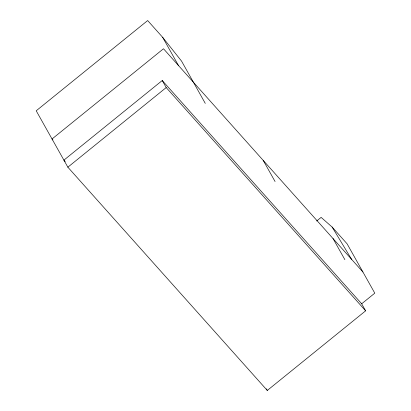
<?xml version="1.0" encoding="UTF-8"?>
<svg xmlns="http://www.w3.org/2000/svg" width="411" height="411" viewBox="0 0 411 411"><rect width="100%" height="100%" fill="white"/><g stroke="black" fill="none" stroke-linecap="round" stroke-linejoin="round"><path stroke-width="0.62" d="M205.274 103.387L181.539 61.09L162.628 37.293L147.667 20.55L36.209 110.785L67.861 167.185L267.289 390.45L365.631 310.829L361.675 303.78L162.247 80.515L63.905 160.136L65.185 161.569M67.861 167.185L166.203 87.564L162.247 80.515M316.66 221L321.14 217.378L332.139 227.072L347.095 243.815L374.791 293.166L361.675 303.78M362.918 272.015L163.491 48.75L52.038 138.985L52.891 139.94M166.203 87.564L365.631 310.829M332.139 227.072L351.616 259.362M333.008 238.524L344.875 259.675M263.204 160.382L275.072 181.528M162.628 37.293L178.451 65.493M266.374 388.821L267.289 390.45"/></g></svg>
